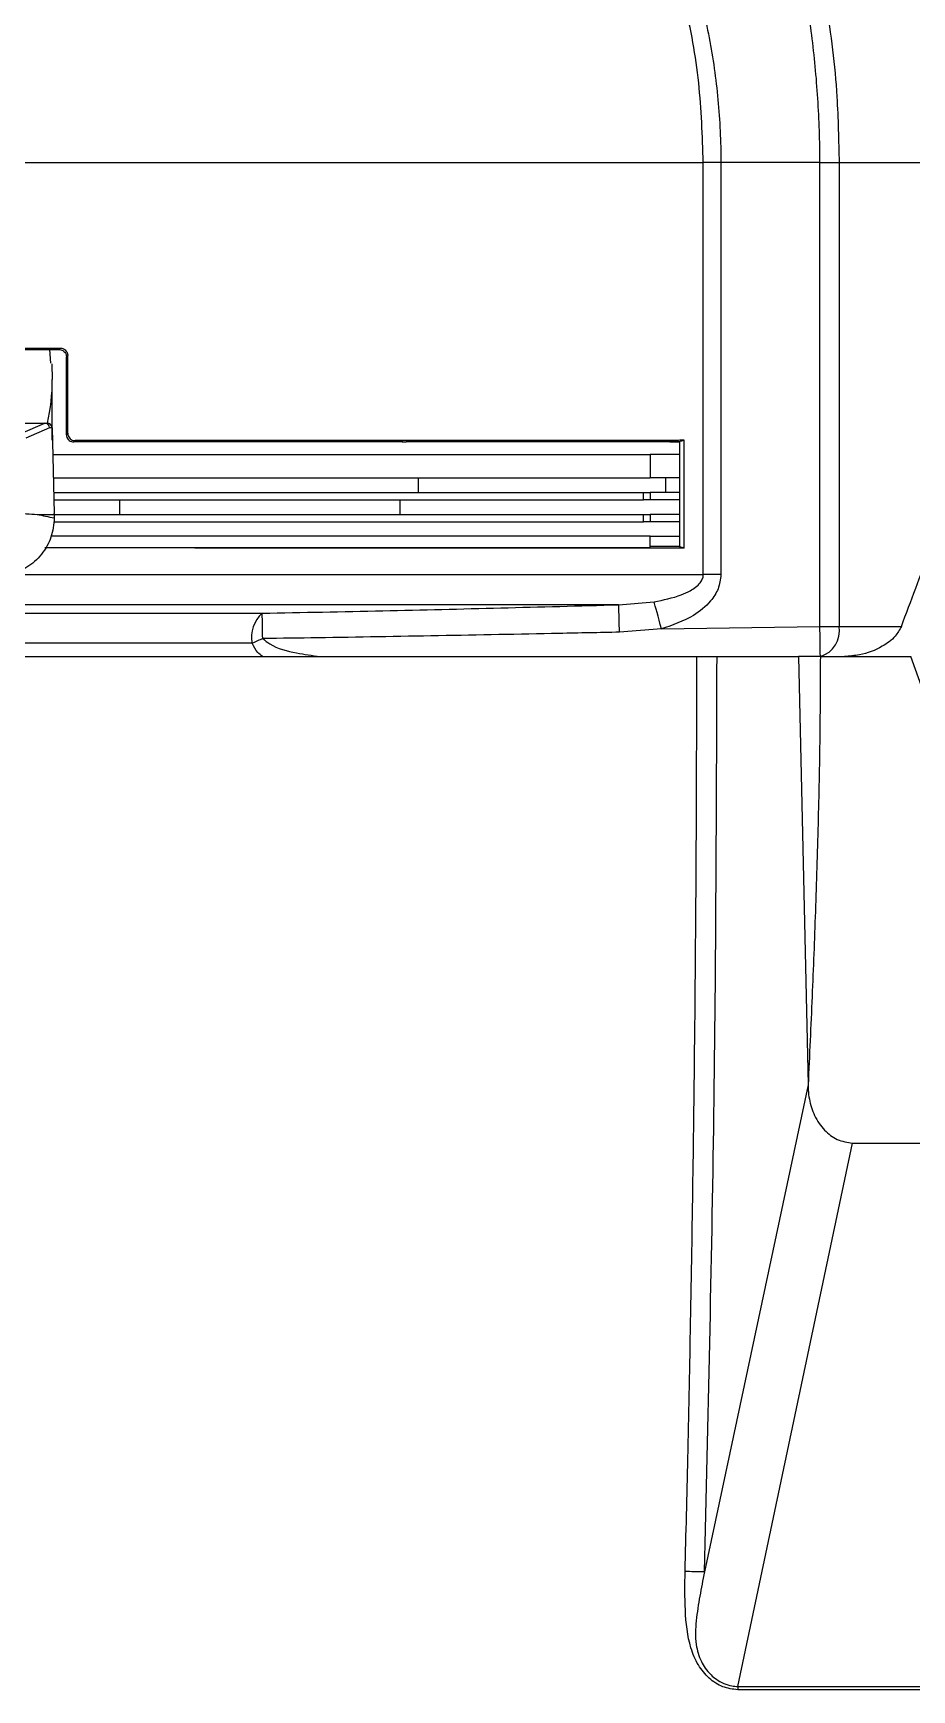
# Model space of a CAD drawing. Extents: x 16.7 to 113.1, y 4.5 to 84.5.
# Drawn here: x 54.541 to 56.347, y 12.559 to 15.964 of the extents above; entities that cross this region are included whole.
import ezdxf

# ---------------------------------------------------------------- set-up
doc = ezdxf.new("R2010")
doc.units = 0
doc.header["$MEASUREMENT"] = 0
doc.layers.add('OBJECT', color=7, linetype='CONTINUOUS')

msp = doc.modelspace()

# ---------------------------------------------------------------- linework, layer by layer
at = {"layer": 'OBJECT'}
for p, q in [((52.0008, 15.6979), (55.9187, 15.6979)), ((55.9187, 14.8513), (55.9187, 15.6979)), ((55.9548, 15.6979), (55.9187, 15.6979)), ((56.1583, 15.6979), (55.9548, 15.6979)), ((55.9548, 15.6979), (55.9548, 14.8513)), ((56.1583, 15.6979), (56.1978, 15.6979)), ((56.1583, 14.745), (56.1583, 15.6979)), ((56.1978, 15.6979), (56.6597, 15.6979)), ((56.1978, 15.6979), (56.1978, 14.745)), ((54.5779, 15.2856), (54.5759, 15.3139)), ((54.5947, 15.3139), (54.5947, 15.3139)), ((54.6125, 15.3016), (54.6097, 15.2988)), ((54.6097, 15.2988), (54.6097, 15.299)), ((54.6097, 15.139), (54.6097, 15.2988)), ((54.6125, 15.1418), (54.6125, 15.3016)), ((54.5795, 15.2844), (54.5807, 15.2525)), ((54.5807, 15.1278), (54.5807, 15.2525)), ((54.4503, 15.1625), (54.5653, 15.1625)), ((54.5163, 15.141), (54.5653, 15.1625)), ((54.5752, 15.1531), (54.5262, 15.1315)), ((54.5653, 15.1625), (54.5701, 15.1625)), ((54.5801, 15.1531), (54.5752, 15.1531)), ((54.5801, 15.1528), (54.5847, 14.9766)), ((54.6097, 15.139), (54.6125, 15.1418)), ((54.6097, 15.1388), (54.6097, 15.139)), ((54.6247, 15.1239), (54.6247, 15.1239)), ((54.6997, 15.1239), (54.6847, 15.1239)), ((54.6997, 15.1267), (54.6997, 15.1239)), ((55.15, 15.1239), (54.6997, 15.1239)), ((55.1597, 15.1239), (55.1501, 15.1239)), ((55.1597, 15.1268), (55.1597, 15.1239)), ((55.2997, 15.1269), (55.2997, 15.1239)), ((55.2997, 15.1239), (55.3077, 15.1239)), ((55.8347, 15.1239), (55.3077, 15.1239)), ((55.8347, 15.1272), (55.8347, 15.1239)), ((55.8687, 15.1239), (55.8347, 15.1239)), ((55.8498, 15.1239), (55.8497, 15.1239)), ((55.8687, 15.1239), (55.8702, 15.1239)), ((55.8702, 14.9089), (55.8702, 15.1239)), ((55.8793, 14.9055), (55.8793, 15.1273)), ((54.5815, 15.0979), (55.8097, 15.0979)), ((55.8097, 15.0979), (55.8097, 15.0499)), ((55.8702, 15.0979), (55.8097, 15.0979)), ((54.5828, 15.0499), (55.8097, 15.0499)), ((55.3329, 15.0499), (55.3329, 15.0199)), ((55.8702, 15.0499), (55.8097, 15.0499)), ((55.8412, 15.0499), (55.8412, 15.0199)), ((54.5836, 15.0199), (55.796, 15.0199)), ((55.796, 15.005), (55.796, 15.0199)), ((55.796, 15.0199), (55.8097, 15.0199)), ((55.8097, 15.0199), (55.8097, 15.005)), ((55.8702, 15.0199), (55.8097, 15.0199)), ((54.5839, 15.005), (55.796, 15.005)), ((54.719, 15.005), (54.719, 14.975)), ((55.2946, 15.005), (55.2946, 14.975)), ((55.8097, 15.005), (55.796, 15.005)), ((55.8702, 15.005), (55.8097, 15.005)), ((54.5493, 14.975), (54.5847, 14.975)), ((54.5836, 14.9601), (55.796, 14.9601)), ((54.5847, 14.975), (55.796, 14.975)), ((54.5847, 14.9735), (54.5847, 14.9683)), ((55.796, 14.9601), (55.796, 14.975)), ((55.796, 14.975), (55.8097, 14.975)), ((55.8097, 14.9601), (55.796, 14.9601)), ((55.8097, 14.975), (55.8097, 14.9601)), ((55.8702, 14.975), (55.8097, 14.975)), ((55.8702, 14.9601), (55.8097, 14.9601)), ((55.8097, 14.9301), (54.5785, 14.9301)), ((55.8097, 14.9061), (55.8097, 14.9301)), ((55.8097, 14.9301), (55.8702, 14.9301)), ((55.8097, 14.9061), (54.566, 14.9061)), ((55.8687, 14.9089), (55.8097, 14.9089)), ((55.8793, 14.9055), (55.8687, 14.9089)), ((54.4916, 14.8513), (55.9187, 14.8513)), ((55.9548, 14.8513), (55.9187, 14.8513)), ((55.7447, 14.7894), (54.0494, 14.7894)), ((55.7447, 14.7894), (55.8175, 14.7956)), ((52.9073, 14.772), (55.0121, 14.772)), ((55.8326, 14.7398), (56.1583, 14.745)), ((56.1583, 14.745), (56.1978, 14.745)), ((56.1978, 14.745), (56.3258, 14.745)), ((54.9913, 14.7101), (54.1017, 14.7101)), ((55.8326, 14.7398), (55.7464, 14.733)), ((54.1651, 14.683), (55.9053, 14.683)), ((55.9469, 14.683), (56.1146, 14.683)), ((56.1146, 14.683), (56.1341, 13.803)), ((56.1592, 14.683), (56.345, 14.683)), ((56.4342, 14.4341), (56.345, 14.683)), ((56.1341, 13.803), (55.9209, 12.8018)), ((55.9899, 12.5665), (56.2255, 13.683)), ((56.2255, 13.683), (56.6144, 13.683)), ((55.9209, 12.8018), (55.9209, 12.8017)), ((55.9899, 12.5665), (55.9895, 12.5595))]:
    msp.add_line(p, q, dxfattribs=at)
at = {"layer": 'OBJECT', "flags": 128}
for points in [[(54.5947, 15.3139), (54.5955, 15.3147), (54.5975, 15.3167)], [(54.6275, 15.1267), (54.6267, 15.1259), (54.6247, 15.1239)], [(55.8793, 15.1273), (55.8741, 15.1256), (55.8687, 15.1239)], [(55.8326, 14.7398), (55.8302, 14.7488), (55.8278, 14.7575), (55.8256, 14.7658), (55.8235, 14.7736), (55.8216, 14.7806), (55.8199, 14.7867), (55.8186, 14.7917), (55.8175, 14.7956)]]:
    msp.add_lwpolyline(points, dxfattribs=at)
at = {"layer": 'OBJECT'}
for centre, radius, start, end in [((54.1609, 15.2527), 0.4198, 347.5917, 359.9781), ((54.5701, 15.1525), 0.01, 3, 90), ((54.5701, 15.1525), 0.01, 1.5, 3), ((54.4647, 14.9735), 0.12, 0.7501, 1.5), ((54.4647, 14.9735), 0.12, 0, 0.7501), ((54.4647, 14.9683), 0.12, 359.8086, 0), ((38.8653, 14.2663), 16.8876, 1.58369, 1.77508), ((55.0563, 14.7227), 0.0662, 131.8358, 190.9779), ((42.3788, 14.495), 12.6363, 1.01937, 1.25597), ((6.8494, 13.907), 49.316, 0.9016, 0.97362), ((56.1429, 14.7361), 0.0556, 287.1156, 9.1916), ((55.1687, 14.3415), 0.4091, 112.3442, 115.6976)]:
    msp.add_arc(centre, radius, start, end, dxfattribs=at)
for centre, major_axis, ratio, start_param, end_param in [((54.5653, 15.1525), (-0.00206, 0.00979), 0.992047, 4.559084, 6.071166), ((54.542, 15.1525), (0.0253, 0.0094), 0.138337, 0.351347, 0.357701), ((55.0781, 17.0375), (2.3412, 0), 0.904333, 4.484542, 4.500054)]:
    msp.add_ellipse(centre, major_axis=major_axis, ratio=ratio, start_param=start_param, end_param=end_param, dxfattribs=at)
for points, knots in [([(55.9187, 15.6979), (55.9168, 15.7528), (55.9129, 15.8642), (55.8827, 16.0322), (55.846, 16.1369), (55.827, 16.1911)], [0, 0, 0, 0, 0.3192518, 0.6477936, 1, 1, 1, 1]), ([(55.8581, 16.1979), (55.8581, 16.1979), (55.8735, 16.162), (55.9024, 16.0798), (55.9325, 15.9564), (55.9507, 15.8276), (55.9548, 15.7412), (55.9548, 15.6979), (55.9548, 15.6979)], [0, 0, 0, 0, 0.000005, 0.252518, 0.505035, 0.752516, 0.999996, 1, 1, 1, 1]), ([(56.1583, 15.6979), (56.1583, 15.6979), (56.1583, 15.742), (56.1554, 15.8303), (56.143, 15.9586), (56.1228, 16.083), (56.1063, 16.1582), (56.0963, 16.1979), (56.0963, 16.1979)], [0, 0, 0, 0, 0.000005, 0.255816, 0.511629, 0.755817, 0.999995, 1, 1, 1, 1]), ([(56.132, 16.2013), (56.1458, 16.1431), (56.1739, 16.025), (56.1945, 15.8534), (56.1968, 15.7432), (56.1978, 15.6979)], [0, 0, 0, 0, 0.364404, 0.7394338, 1, 1, 1, 1]), ([(53.3219, 15.3167), (53.4128, 15.3167), (53.595, 15.3167), (53.9028, 15.3166), (54.2392, 15.3166), (54.4793, 15.3167), (54.5975, 15.3167)], [0, 0, 0, 0, 0.215255, 0.431981, 0.720155, 1, 1, 1, 1]), ([(53.3247, 15.3139), (53.4155, 15.3139), (53.5977, 15.3139), (53.9046, 15.3139), (54.2393, 15.3139), (54.4774, 15.3139), (54.5947, 15.3139)], [0, 0, 0, 0, 0.216142, 0.433859, 0.72104, 1, 1, 1, 1]), ([(54.5947, 15.3139), (54.5958, 15.3138), (54.5986, 15.3136), (54.6028, 15.3119), (54.6066, 15.3085), (54.6092, 15.304), (54.6096, 15.3006), (54.6097, 15.299)], [0, 0, 0, 0, 0.139019, 0.354778, 0.570512, 0.785205, 1, 1, 1, 1]), ([(54.5975, 15.3167), (54.5992, 15.3165), (54.6026, 15.3162), (54.6072, 15.3135), (54.6105, 15.3096), (54.6123, 15.3054), (54.6125, 15.3027), (54.6125, 15.3016)], [0, 0, 0, 0, 0.2180908, 0.4361965, 0.6535672, 0.868338, 1, 1, 1, 1]), ([(54.6097, 15.1388), (54.6098, 15.1377), (54.61, 15.135), (54.6118, 15.1308), (54.6152, 15.1269), (54.6197, 15.1244), (54.623, 15.124), (54.6247, 15.1239)], [0, 0, 0, 0, 0.139108, 0.354907, 0.570672, 0.785286, 1, 1, 1, 1]), ([(54.6125, 15.1418), (54.6127, 15.1401), (54.613, 15.1367), (54.6155, 15.1323), (54.6193, 15.1289), (54.6235, 15.127), (54.6263, 15.1268), (54.6275, 15.1267)], [0, 0, 0, 0, 0.210613, 0.421164, 0.633532, 0.848978, 1, 1, 1, 1]), ([(54.6847, 15.1239), (54.6822, 15.1239), (54.6723, 15.1239), (54.6523, 15.1239), (54.6347, 15.1239), (54.6247, 15.1239)], [0, 0, 0, 0, 0.124522, 0.499558, 1, 1, 1, 1]), ([(54.6997, 15.1267), (54.6922, 15.1267), (54.6772, 15.1267), (54.6532, 15.1267), (54.6366, 15.1267), (54.6275, 15.1267)], [0, 0, 0, 0, 0.312019, 0.624039, 1, 1, 1, 1]), ([(55.1597, 15.1268), (55.1219, 15.1268), (55.0462, 15.1268), (54.8936, 15.1268), (54.7771, 15.1267), (54.6997, 15.1267)], [0, 0, 0, 0, 0.251571, 0.503141, 1, 1, 1, 1]), ([(55.2997, 15.1269), (55.288, 15.1269), (55.2648, 15.1269), (55.2182, 15.1269), (55.183, 15.1268), (55.1597, 15.1268)], [0, 0, 0, 0, 0.251493, 0.502986, 1, 1, 1, 1]), ([(55.2997, 15.1239), (55.2882, 15.1239), (55.265, 15.1239), (55.2185, 15.1239), (55.1832, 15.1239), (55.1597, 15.1239)], [0, 0, 0, 0, 0.250102, 0.500204, 1, 1, 1, 1]), ([(55.8347, 15.1272), (55.7914, 15.1272), (55.7048, 15.1271), (55.5284, 15.127), (55.3906, 15.1269), (55.2997, 15.1269)], [0, 0, 0, 0, 0.25383, 0.507659, 1, 1, 1, 1]), ([(55.8793, 15.1273), (55.8763, 15.1273), (55.8703, 15.1273), (55.8614, 15.1272), (55.8525, 15.1272), (55.8436, 15.1272), (55.8376, 15.1272), (55.8347, 15.1272)], [0, 0, 0, 0, 0.204305, 0.403229, 0.602155, 0.801079, 1, 1, 1, 1]), ([(55.8498, 15.1239), (55.8506, 15.1239), (55.8573, 15.1239), (55.8639, 15.1239), (55.8697, 15.1239)], [0, 0, 0, 0, 0.127494, 1, 1, 1, 1]), ([(56.3258, 14.745), (56.3454, 14.7972), (56.3847, 14.9015), (56.4227, 15.0058), (56.4417, 15.058)], [0, 0, 0, 0, 0.499973, 1, 1, 1, 1]), ([(54.4621, 14.9841), (54.4628, 14.984), (54.4663, 14.9835), (54.4811, 14.9813), (54.5095, 14.9773), (54.535, 14.9758), (54.5493, 14.975)], [0, 0, 0, 0, 0.024147, 0.120738, 0.507103, 1, 1, 1, 1]), ([(54.5847, 14.9679), (54.5834, 14.9544), (54.5806, 14.9274), (54.5598, 14.8918), (54.5301, 14.8644), (54.5052, 14.8558), (54.4932, 14.8517)], [0, 0, 0, 0, 0.253584, 0.507165, 0.760848, 1, 1, 1, 1]), ([(55.8793, 14.9055), (55.8772, 14.9055), (55.7719, 14.9056), (55.5542, 14.9058), (55.2112, 14.9059), (54.8804, 14.906), (54.6611, 14.9061), (54.5655, 14.9061)], [0, 0, 0, 0, 0.0053131, 0.2686617, 0.53285, 0.7961984, 1, 1, 1, 1]), ([(55.8175, 14.7956), (55.8365, 14.7993), (55.8621, 14.8043), (55.8937, 14.8186), (55.9093, 14.8294), (55.9171, 14.8417), (55.9186, 14.8477), (55.9187, 14.8508), (55.9187, 14.8513)], [0, 0, 0, 0, 0.476054, 0.640496, 0.854535, 0.926507, 0.987724, 1, 1, 1, 1]), ([(55.9548, 14.8513), (55.9536, 14.8414), (55.9511, 14.8216), (55.9312, 14.7918), (55.8929, 14.7601), (55.8554, 14.7475), (55.8326, 14.7398)], [0, 0, 0, 0, 0.1679411, 0.334633, 0.5944455, 1, 1, 1, 1]), ([(55.0121, 14.772), (55.0948, 14.7736), (55.339, 14.7784), (55.5832, 14.785), (55.7447, 14.7894)], [0, 0, 0, 0, 0.33844, 1, 1, 1, 1]), ([(56.3258, 14.745), (56.322, 14.7381), (56.3128, 14.7213), (56.2828, 14.6999), (56.2463, 14.6859), (56.219, 14.6838), (56.2086, 14.683)], [0, 0, 0, 0, 0.1739661, 0.4199742, 0.7789256, 1, 1, 1, 1]), ([(55.0127, 14.683), (55.0093, 14.6856), (55.0001, 14.6926), (54.9947, 14.7033), (54.9913, 14.7101)], [0, 0, 0, 0, 0.372713, 1, 1, 1, 1]), ([(55.7464, 14.733), (55.705, 14.7321), (55.4984, 14.7278), (55.254, 14.7233), (55.0509, 14.7203), (55.0132, 14.7198)], [0, 0, 0, 0, 0.169099, 0.845499, 1, 1, 1, 1]), ([(55.0132, 14.7198), (55.0178, 14.716), (55.0378, 14.7), (55.0798, 14.6901), (55.1147, 14.6852), (55.1307, 14.683)], [0, 0, 0, 0, 0.142491, 0.608093, 1, 1, 1, 1]), ([(55.8812, 12.8024), (55.8832, 12.8802), (55.8873, 13.0451), (55.8926, 13.3067), (55.8973, 13.5871), (55.901, 13.8698), (55.9035, 14.1456), (55.905, 14.4143), (55.9052, 14.5934), (55.9053, 14.683)], [0, 0, 0, 0, 0.1241053, 0.2632119, 0.41732, 0.5714285, 0.7142858, 0.857143, 1, 1, 1, 1]), ([(55.9053, 14.683), (55.9086, 14.683), (55.9175, 14.683), (55.9321, 14.683), (55.9429, 14.683), (55.9469, 14.683)], [0, 0, 0, 0, 0.263881, 0.723096, 1, 1, 1, 1]), ([(55.9209, 12.8017), (55.9285, 13.1152), (55.9437, 13.7421), (55.9459, 14.3694), (55.9469, 14.683)], [0, 0, 0, 0, 0.500002, 1, 1, 1, 1]), ([(56.1592, 14.683), (56.1535, 14.683), (56.1422, 14.683), (56.1261, 14.683), (56.117, 14.683), (56.1146, 14.683)], [0, 0, 0, 0, 0.425023, 0.850044, 1, 1, 1, 1]), ([(56.1592, 14.683), (56.1589, 14.6281), (56.1584, 14.5132), (56.1547, 14.3386), (56.1493, 14.1606), (56.1423, 13.9821), (56.1368, 13.8634), (56.1341, 13.803)], [0, 0, 0, 0, 0.1871445, 0.3913482, 0.5951248, 0.793954, 1, 1, 1, 1]), ([(56.1341, 13.803), (56.1341, 13.7992), (56.1342, 13.7893), (56.1371, 13.7674), (56.1464, 13.7376), (56.1666, 13.7084), (56.1941, 13.6876), (56.2148, 13.6846), (56.2255, 13.683)], [0, 0, 0, 0, 0.061294, 0.157977, 0.353026, 0.568966, 0.7756, 1, 1, 1, 1]), ([(55.9895, 12.5595), (55.979, 12.5608), (55.9581, 12.5635), (55.9299, 12.5821), (55.907, 12.6097), (55.8873, 12.6568), (55.8801, 12.7234), (55.8809, 12.7761), (55.8812, 12.8024)], [0, 0, 0, 0, 0.125022, 0.250259, 0.372598, 0.500558, 0.75017, 1, 1, 1, 1]), ([(55.9209, 12.8017), (55.9138, 12.8019), (55.8996, 12.8023), (55.8874, 12.8024), (55.8812, 12.8024)], [0, 0, 0, 0, 0.499995, 1, 1, 1, 1]), ([(55.9209, 12.8017), (55.9177, 12.7851), (55.9113, 12.7519), (55.9031, 12.7024), (55.9013, 12.6559), (55.9111, 12.6231), (55.9228, 12.6029), (55.9334, 12.5907), (55.9463, 12.5801), (55.9606, 12.5721), (55.9757, 12.5672), (55.9856, 12.5667), (55.9899, 12.5665)], [0, 0, 0, 0, 0.167654, 0.336418, 0.499288, 0.624454, 0.681334, 0.749951, 0.80526, 0.875043, 0.945879, 1, 1, 1, 1]), ([(55.9899, 12.5665), (56.0954, 12.5666), (56.3065, 12.5666), (56.4816, 12.5666), (56.5692, 12.5665)], [0, 0, 0, 0, 0.499778, 1, 1, 1, 1]), ([(56.5686, 12.5595), (56.4811, 12.5594), (56.306, 12.5594), (56.095, 12.5594), (55.9895, 12.5595)], [0, 0, 0, 0, 0.500002, 1, 1, 1, 1])]:
    msp.add_open_spline(points, degree=3, knots=knots, dxfattribs=at)

doc.saveas('drawing.dxf')
